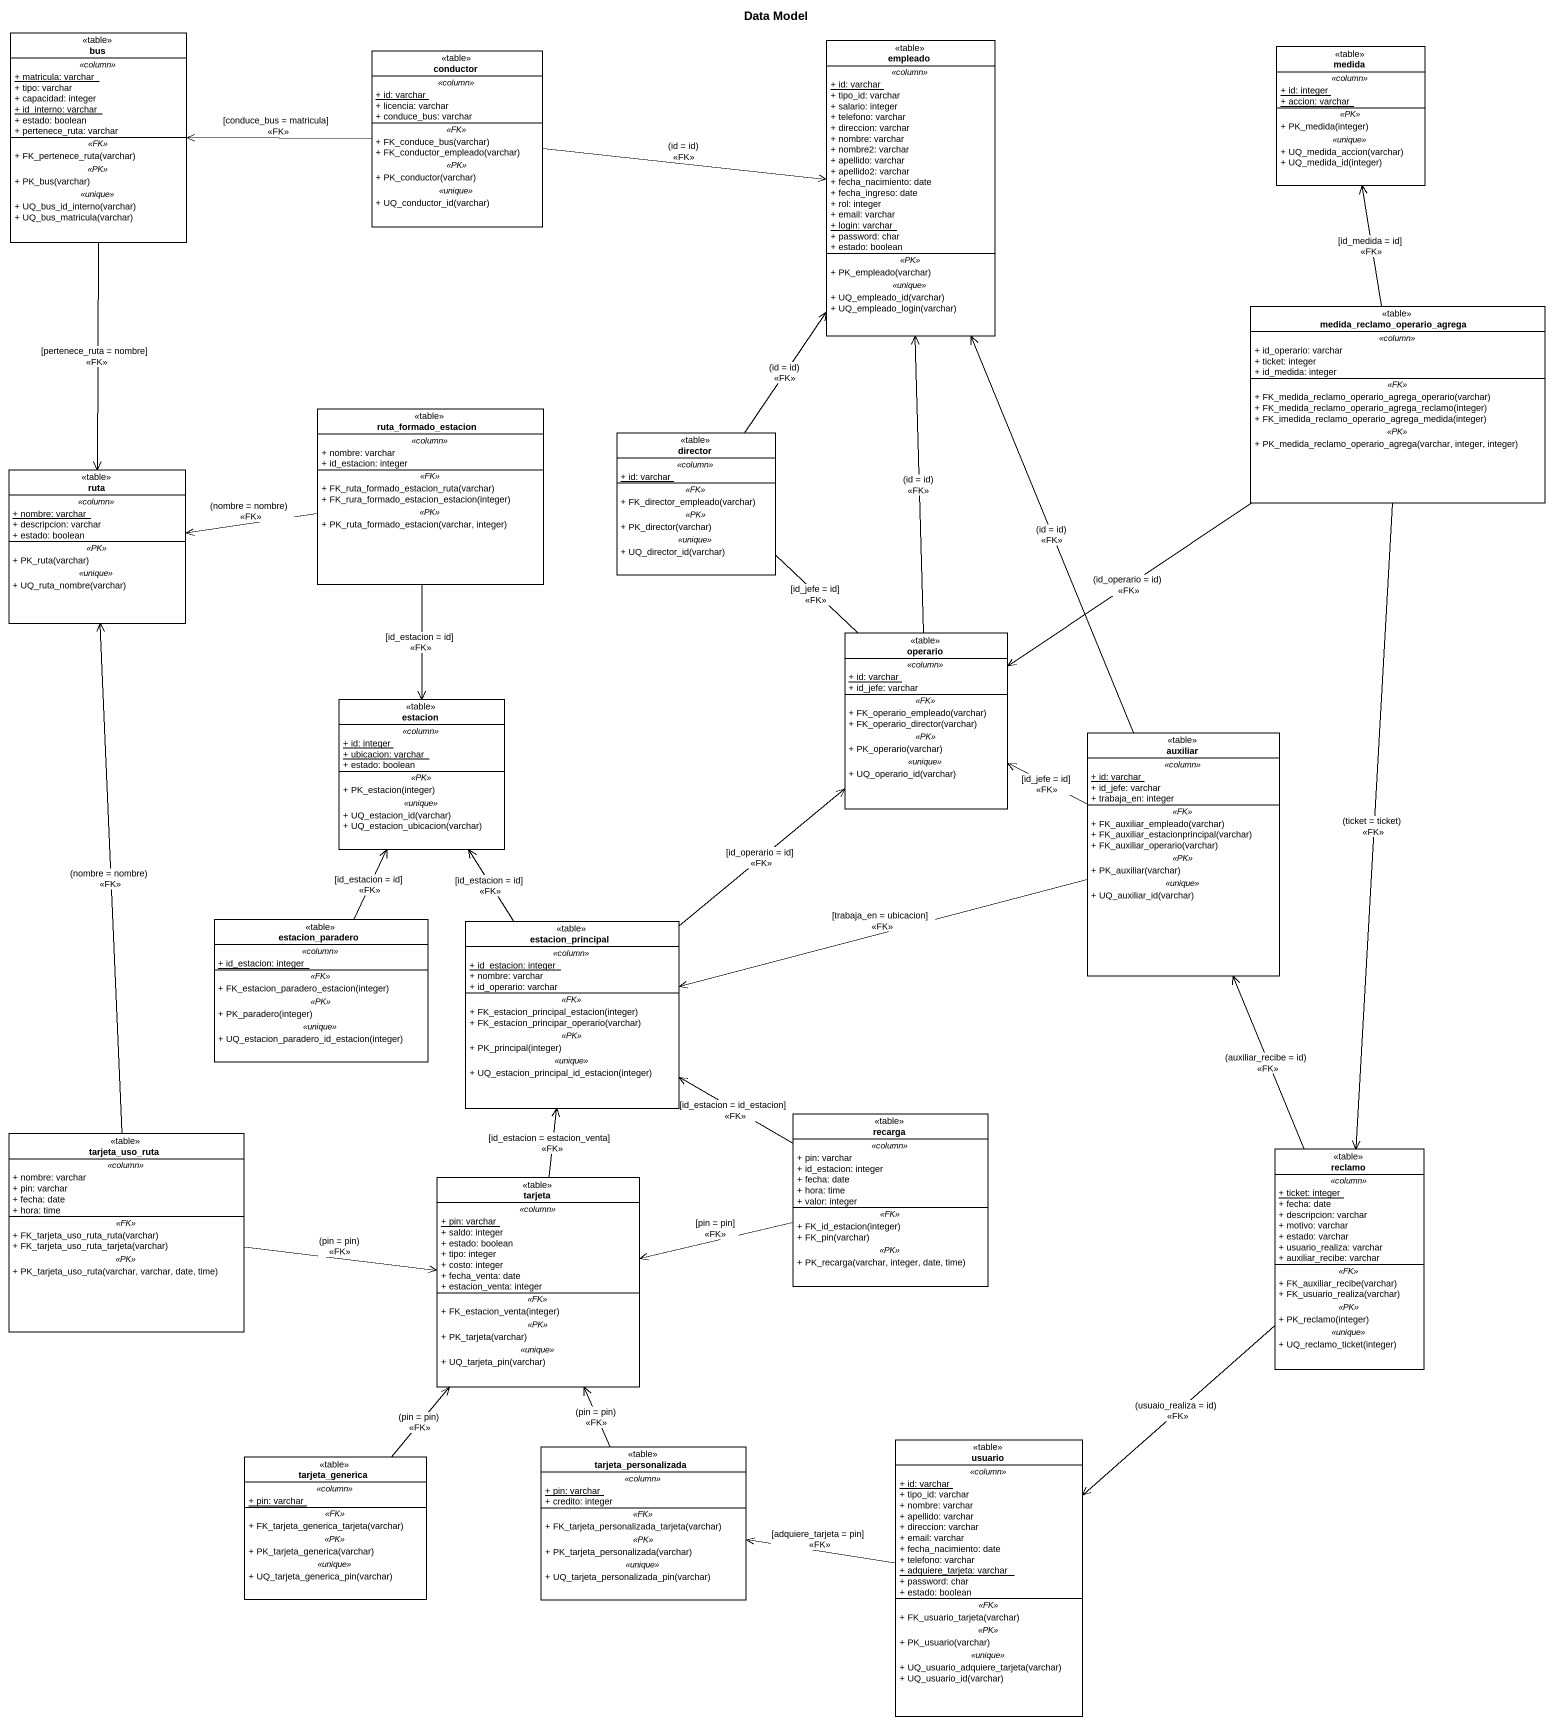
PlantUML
@startuml
title Data Model
hide circle
hide empty members
skinparam classAttributeIconSize 0
class bus <<table>> {
  .. <<column>> ..
  {static} + matricula: varchar
  + tipo: varchar
  + capacidad: integer
  {static} + id_interno: varchar
  + estado: boolean
  + pertenece_ruta: varchar
  .. <<FK>> ..
  + FK_pertenece_ruta(varchar)
  .. <<PK>> ..
  + PK_bus(varchar)
  .. <<unique>> ..
  + UQ_bus_id_interno(varchar)
  + UQ_bus_matricula(varchar)
}
class conductor <<table>> {
  .. <<column>> ..
  {static} + id: varchar
  + licencia: varchar
  + conduce_bus: varchar
  .. <<FK>> ..
  + FK_conduce_bus(varchar)
  + FK_conductor_empleado(varchar)
  .. <<PK>> ..
  + PK_conductor(varchar)
  .. <<unique>> ..
  + UQ_conductor_id(varchar)
}
class empleado <<table>> {
  .. <<column>> ..
  {static} + id: varchar
  + tipo_id: varchar
  + salario: integer
  + telefono: varchar
  + direccion: varchar
  + nombre: varchar
  + nombre2: varchar
  + apellido: varchar
  + apellido2: varchar
  + fecha_nacimiento: date
  + fecha_ingreso: date
  + rol: integer
  + email: varchar
  {static} + login: varchar
  + password: char
  + estado: boolean
  .. <<PK>> ..
  + PK_empleado(varchar)
  .. <<unique>> ..
  + UQ_empleado_id(varchar)
  + UQ_empleado_login(varchar)
}
class medida <<table>> {
  .. <<column>> ..
  {static} + id: integer
  {static} + accion: varchar
  .. <<PK>> ..
  + PK_medida(integer)
  .. <<unique>> ..
  + UQ_medida_accion(varchar)
  + UQ_medida_id(integer)
}
class "medida_reclamo_operario_agrega" as medida_reclamo_operario <<table>> {
  .. <<column>> ..
  + id_operario: varchar
  + ticket: integer
  + id_medida: integer
  .. <<FK>> ..
  + FK_medida_reclamo_operario_agrega_operario(varchar)
  + FK_medida_reclamo_operario_agrega_reclamo(integer)
  + FK_imedida_reclamo_operario_agrega_medida(integer)
  .. <<PK>> ..
  + PK_medida_reclamo_operario_agrega(varchar, integer, integer)
}
class ruta_formado_estacion <<table>> {
  .. <<column>> ..
  + nombre: varchar
  + id_estacion: integer
  .. <<FK>> ..
  + FK_ruta_formado_estacion_ruta(varchar)
  + FK_rura_formado_estacion_estacion(integer)
  .. <<PK>> ..
  + PK_ruta_formado_estacion(varchar, integer)
}
class director <<table>> {
  .. <<column>> ..
  {static} + id: varchar
  .. <<FK>> ..
  + FK_director_empleado(varchar)
  .. <<PK>> ..
  + PK_director(varchar)
  .. <<unique>> ..
  + UQ_director_id(varchar)
}
class ruta <<table>> {
  .. <<column>> ..
  {static} + nombre: varchar
  + descripcion: varchar
  + estado: boolean
  .. <<PK>> ..
  + PK_ruta(varchar)
  .. <<unique>> ..
  + UQ_ruta_nombre(varchar)
}
class operario <<table>> {
  .. <<column>> ..
  {static} + id: varchar
  + id_jefe: varchar
  .. <<FK>> ..
  + FK_operario_empleado(varchar)
  + FK_operario_director(varchar)
  .. <<PK>> ..
  + PK_operario(varchar)
  .. <<unique>> ..
  + UQ_operario_id(varchar)
}
class estacion <<table>> {
  .. <<column>> ..
  {static} + id: integer
  {static} + ubicacion: varchar
  + estado: boolean
  .. <<PK>> ..
  + PK_estacion(integer)
  .. <<unique>> ..
  + UQ_estacion_id(varchar)
  + UQ_estacion_ubicacion(varchar)
}
class auxiliar <<table>> {
  .. <<column>> ..
  {static} + id: varchar
  + id_jefe: varchar
  + trabaja_en: integer
  .. <<FK>> ..
  + FK_auxiliar_empleado(varchar)
  + FK_auxiliar_estacionprincipal(varchar)
  + FK_auxiliar_operario(varchar)
  .. <<PK>> ..
  + PK_auxiliar(varchar)
  .. <<unique>> ..
  + UQ_auxiliar_id(varchar)
}
class estacion_paradero <<table>> {
  .. <<column>> ..
  {static} + id_estacion: integer
  .. <<FK>> ..
  + FK_estacion_paradero_estacion(integer)
  .. <<PK>> ..
  + PK_paradero(integer)
  .. <<unique>> ..
  + UQ_estacion_paradero_id_estacion(integer)
}
class estacion_principal <<table>> {
  .. <<column>> ..
  {static} + id_estacion: integer
  + nombre: varchar
  + id_operario: varchar
  .. <<FK>> ..
  + FK_estacion_principal_estacion(integer)
  + FK_estacion_principar_operario(varchar)
  .. <<PK>> ..
  + PK_principal(integer)
  .. <<unique>> ..
  + UQ_estacion_principal_id_estacion(integer)
}
class recarga <<table>> {
  .. <<column>> ..
  + pin: varchar
  + id_estacion: integer
  + fecha: date
  + hora: time
  + valor: integer
  .. <<FK>> ..
  + FK_id_estacion(integer)
  + FK_pin(varchar)
  .. <<PK>> ..
  + PK_recarga(varchar, integer, date, time)
}
class tarjeta_uso_ruta <<table>> {
  .. <<column>> ..
  + nombre: varchar
  + pin: varchar
  + fecha: date
  + hora: time
  .. <<FK>> ..
  + FK_tarjeta_uso_ruta_ruta(varchar)
  + FK_tarjeta_uso_ruta_tarjeta(varchar)
  .. <<PK>> ..
  + PK_tarjeta_uso_ruta(varchar, varchar, date, time)
}
class reclamo <<table>> {
  .. <<column>> ..
  {static} + ticket: integer
  + fecha: date
  + descripcion: varchar
  + motivo: varchar
  + estado: varchar
  + usuario_realiza: varchar
  + auxiliar_recibe: varchar
  .. <<FK>> ..
  + FK_auxiliar_recibe(varchar)
  + FK_usuario_realiza(varchar)
  .. <<PK>> ..
  + PK_reclamo(integer)
  .. <<unique>> ..
  + UQ_reclamo_ticket(integer)
}
class tarjeta <<table>> {
  .. <<column>> ..
  {static} + pin: varchar
  + saldo: integer
  + estado: boolean
  + tipo: integer
  + costo: integer
  + fecha_venta: date
  + estacion_venta: integer
  .. <<FK>> ..
  + FK_estacion_venta(integer)
  .. <<PK>> ..
  + PK_tarjeta(varchar)
  .. <<unique>> ..
  + UQ_tarjeta_pin(varchar)
}
class tarjeta_generica <<table>> {
  .. <<column>> ..
  {static} + pin: varchar
  .. <<FK>> ..
  + FK_tarjeta_generica_tarjeta(varchar)
  .. <<PK>> ..
  + PK_tarjeta_generica(varchar)
  .. <<unique>> ..
  + UQ_tarjeta_generica_pin(varchar)
}
class tarjeta_personalizada <<table>> {
  .. <<column>> ..
  {static} + pin: varchar
  + credito: integer
  .. <<FK>> ..
  + FK_tarjeta_personalizada_tarjeta(varchar)
  .. <<PK>> ..
  + PK_tarjeta_personalizada(varchar)
  .. <<unique>> ..
  + UQ_tarjeta_personalizada_pin(varchar)
}
class usuario <<table>> {
  .. <<column>> ..
  {static} + id: varchar
  + tipo_id: varchar
  + nombre: varchar
  + apellido: varchar
  + direccion: varchar
  + email: varchar
  + fecha_nacimiento: date
  + telefono: varchar
  {static} + adquiere_tarjeta: varchar
  + password: char
  + estado: boolean
  .. <<FK>> ..
  + FK_usuario_tarjeta(varchar)
  .. <<PK>> ..
  + PK_usuario(varchar)
  .. <<unique>> ..
  + UQ_usuario_adquiere_tarjeta(varchar)
  + UQ_usuario_id(varchar)
}
bus --> ruta : [pertenece_ruta = nombre]\n<<FK>>
conductor -left-> bus : [conduce_bus = matricula]\n<<FK>>
conductor -right-> empleado : (id = id)\n<<FK>>
medida_reclamo_operario -up-> medida : [id_medida = id]\n<<FK>>
medida_reclamo_operario --> operario : (id_operario = id)\n<<FK>>
medida_reclamo_operario --> reclamo : (ticket = ticket)\n<<FK>>
ruta_formado_estacion -left-> ruta : (nombre = nombre)\n<<FK>>
ruta_formado_estacion --> estacion : [id_estacion = id]\n<<FK>>
director -up-> empleado : (id = id)\n<<FK>>
operario -up-> empleado : (id = id)\n<<FK>>
operario -up- director : [id_jefe = id]\n<<FK>>
auxiliar -up-> empleado : (id = id)\n<<FK>>
auxiliar -left-> operario : [id_jefe = id]\n<<FK>>
auxiliar -left-> estacion_principal : [trabaja_en = ubicacion]\n<<FK>>
estacion_paradero -up-> estacion : [id_estacion = id]\n<<FK>>
estacion_principal -up-> operario : [id_operario = id]\n<<FK>>
estacion_principal -up-> estacion : [id_estacion = id]\n<<FK>>
recarga -left-> estacion_principal : [id_estacion = id_estacion]\n<<FK>>
recarga -left-> tarjeta : [pin = pin]\n<<FK>>
tarjeta_uso_ruta -up-> ruta : (nombre = nombre)\n<<FK>>
tarjeta_uso_ruta -right-> tarjeta : (pin = pin)\n<<FK>>
reclamo -up-> auxiliar : (auxiliar_recibe = id)\n<<FK>>
reclamo --> usuario : (usuaio_realiza = id)\n<<FK>>
tarjeta -up-> estacion_principal : [id_estacion = estacion_venta]\n<<FK>>
tarjeta_generica -up-> tarjeta : (pin = pin)\n<<FK>>
tarjeta_personalizada -up-> tarjeta : (pin = pin)\n<<FK>>
usuario -left-> tarjeta_personalizada : [adquiere_tarjeta = pin]\n<<FK>>
@enduml
